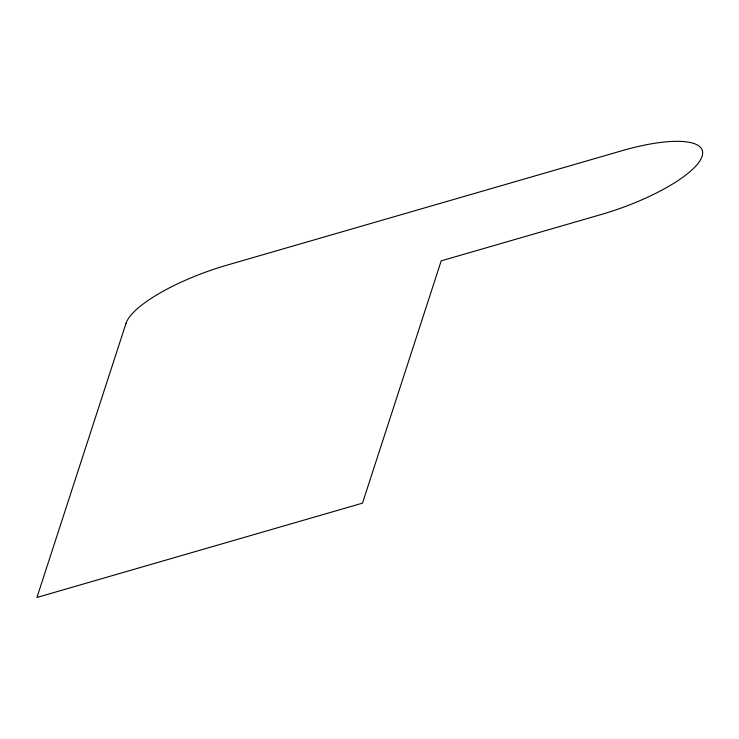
<?xml version="1.0" encoding="UTF-8"?>
<svg xmlns="http://www.w3.org/2000/svg" width="739" height="739" viewBox="0 0 739 739"><rect width="100%" height="100%" fill="white"/><g stroke="black" fill="none" stroke-linecap="round" stroke-linejoin="round"><path stroke-width="1.11" d="M126.036 323.276L36.95 597.463L362.479 503.157L441.211 260.849L601.269 214.486A96.172 27.158 -19.7 0 0 702.05 156.409A96.172 27.158 -19.7 0 0 621.979 150.719L226.827 265.199A96.172 27.158 -19.7 0 0 126.036 323.276"/></g></svg>
